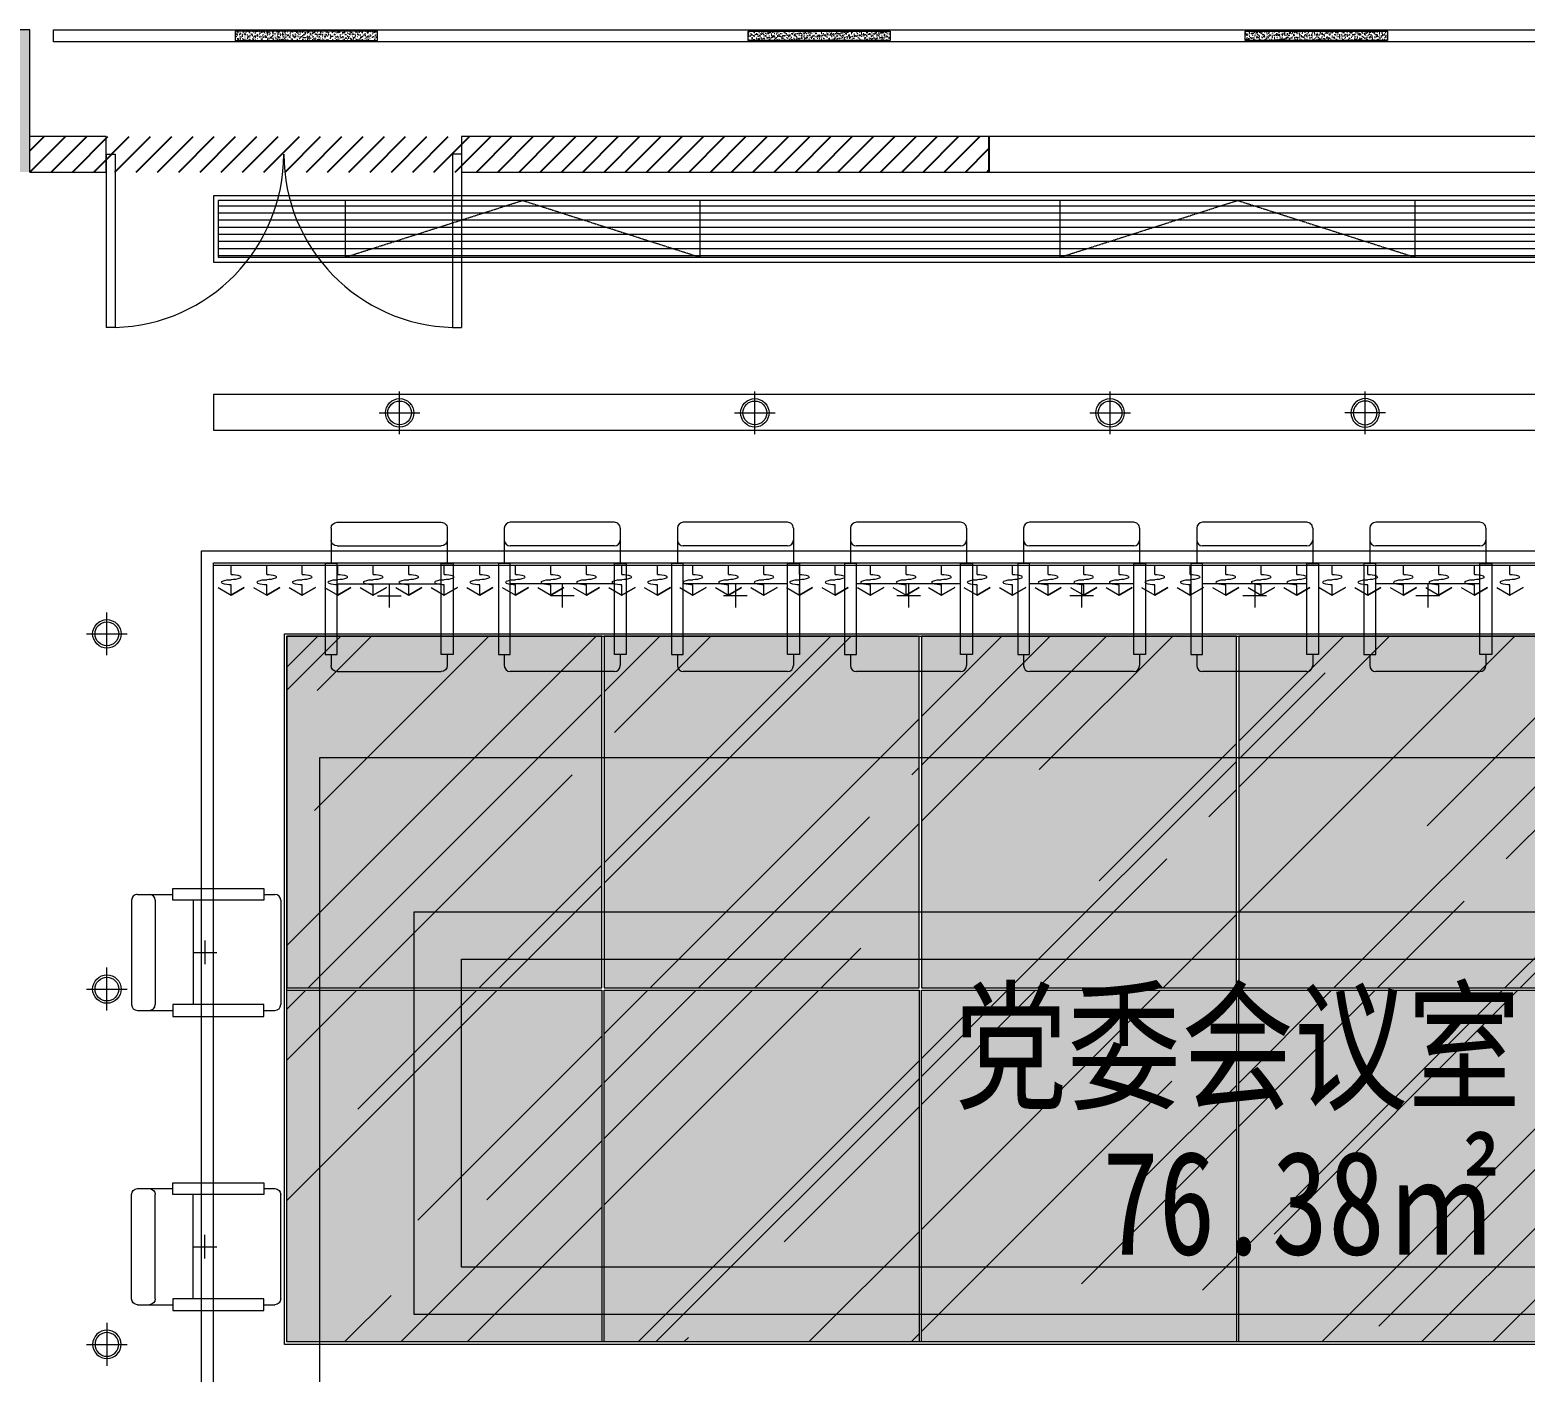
# Model space of a CAD drawing. Header units: millimetres. Extents: x 33621 to 401573, y -91663 to 133135.
# Drawn here: x 82197 to 88511, y -56778 to -51111 of the extents above; entities that cross this region are included whole.
import ezdxf

# ---------------------------------------------------------------- set-up
doc = ezdxf.new("R2010")
doc.units = ezdxf.units.MM
doc.header["$LTSCALE"] = 10
for name, pattern in [('DASH', [0.35, 0.25, -0.1]), ('DASHDOT2', [0.5, 0.25, -0.125, 0, -0.125]), ('DOTE', [2.42, 2, -0.2, 0.02, -0.2])]:
    doc.linetypes.add(name, pattern=pattern)
doc.layers.get('0').update_dxf_attribs({"color": 253})
for name, color, linetype, lineweight in [('COLUMN', 253, 'Continuous', 0), ('FF-FURN【成品家私】', 253, 'Continuous', 0), ('PUB_HATCH', 253, 'Continuous', 0), ('RC-FCU【空调设备】', 253, 'Continuous', 0), ('RC-LIGHT【天花灯具】', 253, 'Continuous', 0), ('RC-LIGHT【灯带】', 253, 'DASHDOT2', 0), ('RC-Modelling【天花造型】', 253, 'Continuous', 0), ('RC-STR【天花细线】', 253, 'Continuous', 0), ('Wall【墙体】', 253, 'Continuous', 0), ('WINDOW', 253, 'Continuous', 0)]:
    doc.layers.add(name, color=color, linetype=linetype, lineweight=lineweight)
doc.layers.add('FC-Text Annotation', color=253, linetype='Continuous')
doc.layers.add('HATCH【填充】', color=253, linetype='Continuous')
doc.styles.add('XZC', font='SIMPLEX.SHX', dxfattribs={"width": 0.7, "bigfont": 'hztxt.shx'})
doc.styles.add('文字', font='')
doc.styles.get('文字').set_extended_font_data('SimSun')
doc.linetypes.add('LED_LINE', pattern='A,12.7,-5.08,["LED",XZC,S=2.54,R=0,X=-2.54,Y=-1.27],-6.35', length=24.13)

# ---------------------------------------------------------------- blocks, each defined once
blk = doc.blocks.new('werftrfd')
for p, q in [((-630, -220), (-630, 220)), ((-558.5, 245), (-605, 245)), ((-25, 245), (-174.3, 245)), ((-100, -220), (-100, 220)), ((0, -220), (0, 220)), ((-558.5, -245), (-605, -245)), ((-25, -245), (-174.3, -245))]:
    blk.add_line(p, q)
at = {"color": 8}
for p, q in [((-260, -220), (-260, 220)), ((-260, 0), (-360, 0)), ((-310, -50), (-310, 50))]:
    blk.add_line(p, q, dxfattribs=at)
for points in [[(-558.5, 220), (-174.3, 220), (-174.3, 270), (-558.5, 270)], [(-558.5, -220), (-174.3, -220), (-174.3, -270), (-558.5, -270)]]:
    blk.add_lwpolyline(points, close=True)
for centre, start, end in [((-605, 220), 90, 180), ((-75, 220), 90, 180), ((-25, 220), 0, 90), ((-605, -220), 180, 270), ((-75, -220), 180, 270), ((-25, -220), 270, 0)]:
    blk.add_arc(centre, 25, start, end)
blk = doc.blocks.new('$DorLib2D$00000002')
for p, q in [((-0.5, 0), (-0.5, 0.4875)), ((-0.475, 0.4875), (-0.5, 0.4875)), ((-0.475, 0), (-0.475, 0.4875)), ((0.475, 0), (0.475, 0.4875)), ((0.475, 0.4875), (0.5, 0.4875)), ((0.5, 0), (0.5, 0.4875)), ((-0.5, 0), (-0.475, 0)), ((0.5, 0), (0.475, 0))]:
    blk.add_line(p, q)
at = {"lineweight": 13}
for centre, start, end in [((-0.4875, 0), 0, 88.5307), ((0.4875, 0), 91.4693, 180)]:
    blk.add_arc(centre, 0.4875, start, end, dxfattribs=at)
blk = doc.blocks.new('ZL_0814093391')
at = {"layer": 'RC-LIGHT【天花灯具】'}
h = blk.add_hatch(dxfattribs=at)
h.set_pattern_fill('AR-SAND', color=251, scale=0.316764)
h.set_pattern_definition([(37.5, (-300, -35), (-0.50683, 15.50283), [0, -12.2296, 0, -13.67785, 0, -13.07441]), (7.5, (-300, -35), (14.23926, 22.7064), [0, -6.59755, 0, -11.02274, 0, -4.22404]), (327.5, (-309.896, -35), (25.05575, 0.04552), [0, -4.0229, 0, -14.48243, 0, -18.90761]), (317.5, (-309.896, -35), (24.1867, 7.0616), [0, -2.01145, 0, -9.49404, 0, -10.86182])])
h.paths.add_polyline_path([(300, 5), (-300, 5), (-300, -35), (300, -35)])
blk.add_lwpolyline([(-300, 5), (300, 5), (300, -35), (-300, -35)], close=True, dxfattribs=at)
blk = doc.blocks.new('*U282')
for p, q in [((0, -12), (0, 0)), ((0, 0), (8550, 0)), ((8550, -12), (0, -12)), ((75, -49.3), (75, -12)), ((225, -49.3), (225, -12)), ((375, -49.3), (375, -12)), ((525, -49.3), (525, -12)), ((675, -49.3), (675, -12)), ((825, -49.3), (825, -12)), ((975, -49.3), (975, -12)), ((1125, -49.3), (1125, -12)), ((1275, -49.3), (1275, -12)), ((1425, -49.3), (1425, -12)), ((1575, -49.3), (1575, -12)), ((1725, -49.3), (1725, -12)), ((1875, -49.3), (1875, -12)), ((2025, -49.3), (2025, -12)), ((2175, -49.3), (2175, -12)), ((2325, -49.3), (2325, -12)), ((2475, -49.3), (2475, -12)), ((2625, -49.3), (2625, -12)), ((2775, -49.3), (2775, -12)), ((2925, -49.3), (2925, -12)), ((3075, -49.3), (3075, -12)), ((3225, -49.3), (3225, -12)), ((3375, -49.3), (3375, -12)), ((3525, -49.3), (3525, -12)), ((3675, -49.3), (3675, -12)), ((3825, -49.3), (3825, -12)), ((3975, -49.3), (3975, -12)), ((4125, -49.3), (4125, -12)), ((4275, -49.3), (4275, -12)), ((4425, -49.3), (4425, -12)), ((4575, -49.3), (4575, -12)), ((4725, -49.3), (4725, -12)), ((4875, -49.3), (4875, -12)), ((5025, -49.3), (5025, -12)), ((5175, -49.3), (5175, -12)), ((5325, -49.3), (5325, -12)), ((5475, -49.3), (5475, -12)), ((19.6, -104.5), (75, -136.2)), ((75, -136.2), (75, -93.2)), ((130.4, -104.5), (75, -136.2)), ((75, -136.2), (130.4, -104.5)), ((169.6, -104.5), (225, -136.2)), ((225, -136.2), (225, -93.2)), ((280.4, -104.5), (225, -136.2)), ((225, -136.2), (280.4, -104.5)), ((319.6, -104.5), (375, -136.2)), ((375, -136.2), (375, -93.2)), ((430.4, -104.5), (375, -136.2)), ((375, -136.2), (430.4, -104.5)), ((469.6, -104.5), (525, -136.2)), ((525, -136.2), (525, -93.2)), ((580.4, -104.5), (525, -136.2)), ((525, -136.2), (580.4, -104.5)), ((619.6, -104.5), (675, -136.2)), ((675, -136.2), (675, -93.2)), ((730.4, -104.5), (675, -136.2)), ((675, -136.2), (730.4, -104.5)), ((769.6, -104.5), (825, -136.2)), ((825, -136.2), (825, -93.2)), ((880.4, -104.5), (825, -136.2)), ((825, -136.2), (880.4, -104.5)), ((919.6, -104.5), (975, -136.2)), ((975, -136.2), (975, -93.2)), ((1030.4, -104.5), (975, -136.2)), ((975, -136.2), (1030.4, -104.5)), ((1069.6, -104.5), (1125, -136.2)), ((1125, -136.2), (1125, -93.2)), ((1180.4, -104.5), (1125, -136.2)), ((1125, -136.2), (1180.4, -104.5)), ((1219.6, -104.5), (1275, -136.2)), ((1275, -136.2), (1275, -93.2)), ((1330.4, -104.5), (1275, -136.2)), ((1275, -136.2), (1330.4, -104.5)), ((1369.6, -104.5), (1425, -136.2)), ((1425, -136.2), (1425, -93.2)), ((1480.4, -104.5), (1425, -136.2)), ((1425, -136.2), (1480.4, -104.5)), ((1519.6, -104.5), (1575, -136.2)), ((1575, -136.2), (1575, -93.2)), ((1630.4, -104.5), (1575, -136.2)), ((1575, -136.2), (1630.4, -104.5)), ((1669.6, -104.5), (1725, -136.2)), ((1725, -136.2), (1725, -93.2)), ((1780.4, -104.5), (1725, -136.2)), ((1725, -136.2), (1780.4, -104.5)), ((1819.6, -104.5), (1875, -136.2)), ((1875, -136.2), (1875, -93.2)), ((1930.4, -104.5), (1875, -136.2)), ((1875, -136.2), (1930.4, -104.5)), ((1969.6, -104.5), (2025, -136.2)), ((2025, -136.2), (2025, -93.2)), ((2080.4, -104.5), (2025, -136.2)), ((2025, -136.2), (2080.4, -104.5)), ((2119.6, -104.5), (2175, -136.2)), ((2175, -136.2), (2175, -93.2)), ((2230.4, -104.5), (2175, -136.2)), ((2175, -136.2), (2230.4, -104.5)), ((2269.6, -104.5), (2325, -136.2)), ((2325, -136.2), (2325, -93.2)), ((2380.4, -104.5), (2325, -136.2)), ((2325, -136.2), (2380.4, -104.5)), ((2419.6, -104.5), (2475, -136.2)), ((2475, -136.2), (2475, -93.2)), ((2530.4, -104.5), (2475, -136.2)), ((2475, -136.2), (2530.4, -104.5)), ((2569.6, -104.5), (2625, -136.2)), ((2625, -136.2), (2625, -93.2)), ((2680.4, -104.5), (2625, -136.2)), ((2625, -136.2), (2680.4, -104.5)), ((2719.6, -104.5), (2775, -136.2)), ((2775, -136.2), (2775, -93.2)), ((2830.4, -104.5), (2775, -136.2)), ((2775, -136.2), (2830.4, -104.5)), ((2869.6, -104.5), (2925, -136.2)), ((2925, -136.2), (2925, -93.2)), ((2980.4, -104.5), (2925, -136.2)), ((2925, -136.2), (2980.4, -104.5)), ((3019.6, -104.5), (3075, -136.2)), ((3075, -136.2), (3075, -93.2)), ((3130.4, -104.5), (3075, -136.2)), ((3075, -136.2), (3130.4, -104.5)), ((3169.6, -104.5), (3225, -136.2)), ((3225, -136.2), (3225, -93.2)), ((3280.4, -104.5), (3225, -136.2)), ((3225, -136.2), (3280.4, -104.5)), ((3319.6, -104.5), (3375, -136.2)), ((3375, -136.2), (3375, -93.2)), ((3430.4, -104.5), (3375, -136.2)), ((3375, -136.2), (3430.4, -104.5)), ((3469.6, -104.5), (3525, -136.2)), ((3525, -136.2), (3525, -93.2)), ((3580.4, -104.5), (3525, -136.2)), ((3525, -136.2), (3580.4, -104.5)), ((3619.6, -104.5), (3675, -136.2)), ((3675, -136.2), (3675, -93.2)), ((3730.4, -104.5), (3675, -136.2)), ((3675, -136.2), (3730.4, -104.5)), ((3769.6, -104.5), (3825, -136.2)), ((3825, -136.2), (3825, -93.2)), ((3880.4, -104.5), (3825, -136.2)), ((3825, -136.2), (3880.4, -104.5)), ((3919.6, -104.5), (3975, -136.2)), ((3975, -136.2), (3975, -93.2)), ((4030.4, -104.5), (3975, -136.2)), ((3975, -136.2), (4030.4, -104.5)), ((4069.6, -104.5), (4125, -136.2)), ((4125, -136.2), (4125, -93.2)), ((4180.4, -104.5), (4125, -136.2)), ((4125, -136.2), (4180.4, -104.5)), ((4219.6, -104.5), (4275, -136.2)), ((4275, -136.2), (4275, -93.2)), ((4330.4, -104.5), (4275, -136.2)), ((4275, -136.2), (4330.4, -104.5)), ((4369.6, -104.5), (4425, -136.2)), ((4425, -136.2), (4425, -93.2)), ((4480.4, -104.5), (4425, -136.2)), ((4425, -136.2), (4480.4, -104.5)), ((4519.6, -104.5), (4575, -136.2)), ((4575, -136.2), (4575, -93.2)), ((4630.4, -104.5), (4575, -136.2)), ((4575, -136.2), (4630.4, -104.5)), ((4669.6, -104.5), (4725, -136.2)), ((4725, -136.2), (4725, -93.2)), ((4780.4, -104.5), (4725, -136.2)), ((4725, -136.2), (4780.4, -104.5)), ((4819.6, -104.5), (4875, -136.2)), ((4875, -136.2), (4875, -93.2)), ((4930.4, -104.5), (4875, -136.2)), ((4875, -136.2), (4930.4, -104.5)), ((4969.6, -104.5), (5025, -136.2)), ((5025, -136.2), (5025, -93.2)), ((5080.4, -104.5), (5025, -136.2)), ((5025, -136.2), (5080.4, -104.5)), ((5119.6, -104.5), (5175, -136.2)), ((5175, -136.2), (5175, -93.2)), ((5230.4, -104.5), (5175, -136.2)), ((5175, -136.2), (5230.4, -104.5)), ((5269.6, -104.5), (5325, -136.2)), ((5325, -136.2), (5325, -93.2)), ((5380.4, -104.5), (5325, -136.2)), ((5325, -136.2), (5380.4, -104.5)), ((5419.6, -104.5), (5475, -136.2)), ((5475, -136.2), (5475, -93.2)), ((5530.4, -104.5), (5475, -136.2)), ((5475, -136.2), (5530.4, -104.5))]:
    blk.add_line(p, q)
at = {"extrusion": (0, 0, -1)}
for centre, major_axis, start_param, end_param in [((77.5, -148.9), (-70.4, -70.4), 2.33115, 2.708105), ((110, -60.3), (3.69, -3.69), 4.278901, 6.716673), ((227.5, -148.9), (-70.4, -70.4), 2.33115, 2.708105), ((260, -60.3), (3.69, -3.69), 4.278901, 6.716673), ((377.5, -148.9), (-70.4, -70.4), 2.33115, 2.708105), ((410, -60.3), (3.69, -3.69), 4.278901, 6.716673), ((527.5, -148.9), (-70.4, -70.4), 2.33115, 2.708105), ((560, -60.3), (3.69, -3.69), 4.278901, 6.716673), ((677.5, -148.9), (-70.4, -70.4), 2.33115, 2.708105), ((710, -60.3), (3.69, -3.69), 4.278901, 6.716673), ((827.5, -148.9), (-70.4, -70.4), 2.33115, 2.708105), ((860, -60.3), (3.69, -3.69), 4.278901, 6.716673), ((977.5, -148.9), (-70.4, -70.4), 2.33115, 2.708105), ((1010, -60.3), (3.69, -3.69), 4.278901, 6.716673), ((1127.5, -148.9), (-70.4, -70.4), 2.33115, 2.708105), ((1160, -60.3), (3.69, -3.69), 4.278901, 6.716673), ((1277.5, -148.9), (-70.4, -70.4), 2.33115, 2.708105), ((1310, -60.3), (3.69, -3.69), 4.278901, 6.716673), ((1427.5, -148.9), (-70.4, -70.4), 2.33115, 2.708105), ((1460, -60.3), (3.69, -3.69), 4.278901, 6.716673), ((1577.5, -148.9), (-70.4, -70.4), 2.33115, 2.708105), ((1610, -60.3), (3.69, -3.69), 4.278901, 6.716673), ((1727.5, -148.9), (-70.4, -70.4), 2.33115, 2.708105), ((1760, -60.3), (3.69, -3.69), 4.278901, 6.716673), ((1877.5, -148.9), (-70.4, -70.4), 2.33115, 2.708105), ((1910, -60.3), (3.69, -3.69), 4.278901, 6.716673), ((2027.5, -148.9), (-70.4, -70.4), 2.33115, 2.708105), ((2060, -60.3), (3.69, -3.69), 4.278901, 6.716673), ((2177.5, -148.9), (-70.4, -70.4), 2.33115, 2.708105), ((2210, -60.3), (3.69, -3.69), 4.278901, 6.716673), ((2327.5, -148.9), (-70.4, -70.4), 2.33115, 2.708105), ((2360, -60.3), (3.69, -3.69), 4.278901, 6.716673), ((2477.5, -148.9), (-70.4, -70.4), 2.33115, 2.708105), ((2510, -60.3), (3.69, -3.69), 4.278901, 6.716673), ((2627.5, -148.9), (-70.4, -70.4), 2.33115, 2.708105), ((2660, -60.3), (3.69, -3.69), 4.278901, 6.716673), ((2777.5, -148.9), (-70.4, -70.4), 2.33115, 2.708105), ((2810, -60.3), (3.69, -3.69), 4.278901, 6.716673), ((2927.5, -148.9), (-70.4, -70.4), 2.33115, 2.708105), ((2960, -60.3), (3.69, -3.69), 4.278901, 6.716673), ((3077.5, -148.9), (-70.4, -70.4), 2.33115, 2.708105), ((3110, -60.3), (3.69, -3.69), 4.278901, 6.716673), ((3227.5, -148.9), (-70.4, -70.4), 2.33115, 2.708105), ((3260, -60.3), (3.69, -3.69), 4.278901, 6.716673), ((3377.5, -148.9), (-70.4, -70.4), 2.33115, 2.708105), ((3410, -60.3), (3.69, -3.69), 4.278901, 6.716673), ((3527.5, -148.9), (-70.4, -70.4), 2.33115, 2.708105), ((3560, -60.3), (3.69, -3.69), 4.278901, 6.716673), ((3677.5, -148.9), (-70.4, -70.4), 2.33115, 2.708105), ((3710, -60.3), (3.69, -3.69), 4.278901, 6.716673), ((3827.5, -148.9), (-70.4, -70.4), 2.33115, 2.708105), ((3860, -60.3), (3.69, -3.69), 4.278901, 6.716673), ((3977.5, -148.9), (-70.4, -70.4), 2.33115, 2.708105), ((4010, -60.3), (3.69, -3.69), 4.278901, 6.716673), ((4127.5, -148.9), (-70.4, -70.4), 2.33115, 2.708105), ((4160, -60.3), (3.69, -3.69), 4.278901, 6.716673), ((4277.5, -148.9), (-70.4, -70.4), 2.33115, 2.708105), ((4310, -60.3), (3.69, -3.69), 4.278901, 6.716673), ((4427.5, -148.9), (-70.4, -70.4), 2.33115, 2.708105), ((4460, -60.3), (3.69, -3.69), 4.278901, 6.716673), ((4577.5, -148.9), (-70.4, -70.4), 2.33115, 2.708105), ((4610, -60.3), (3.69, -3.69), 4.278901, 6.716673), ((4727.5, -148.9), (-70.4, -70.4), 2.33115, 2.708105), ((4760, -60.3), (3.69, -3.69), 4.278901, 6.716673), ((4877.5, -148.9), (-70.4, -70.4), 2.33115, 2.708105), ((4910, -60.3), (3.69, -3.69), 4.278901, 6.716673), ((5027.5, -148.9), (-70.4, -70.4), 2.33115, 2.708105), ((5060, -60.3), (3.69, -3.69), 4.278901, 6.716673), ((5177.5, -148.9), (-70.4, -70.4), 2.33115, 2.708105), ((5210, -60.3), (3.69, -3.69), 4.278901, 6.716673), ((5327.5, -148.9), (-70.4, -70.4), 2.33115, 2.708105), ((5360, -60.3), (3.69, -3.69), 4.278901, 6.716673), ((5477.5, -148.9), (-70.4, -70.4), 2.33115, 2.708105), ((5510, -60.3), (3.69, -3.69), 4.278901, 6.716673), ((40, -82.2), (3.69, -3.69), 1.137309, 3.57508), ((72.5, -170.8), (-70.4, -70.4), 2.004284, 2.381239), ((72.5, 6.4), (70.4, -70.4), 0.760354, 1.137309), ((77.5, 28.3), (70.4, -70.4), 0.433488, 0.810442), ((190, -82.2), (3.69, -3.69), 1.137309, 3.57508), ((222.5, -170.8), (-70.4, -70.4), 2.004284, 2.381239), ((222.5, 6.4), (70.4, -70.4), 0.760354, 1.137309), ((227.5, 28.3), (70.4, -70.4), 0.433488, 0.810442), ((340, -82.2), (3.69, -3.69), 1.137309, 3.57508), ((372.5, -170.8), (-70.4, -70.4), 2.004284, 2.381239), ((372.5, 6.4), (70.4, -70.4), 0.760354, 1.137309), ((377.5, 28.3), (70.4, -70.4), 0.433488, 0.810442), ((490, -82.2), (3.69, -3.69), 1.137309, 3.57508), ((522.5, -170.8), (-70.4, -70.4), 2.004284, 2.381239), ((522.5, 6.4), (70.4, -70.4), 0.760354, 1.137309), ((527.5, 28.3), (70.4, -70.4), 0.433488, 0.810442), ((640, -82.2), (3.69, -3.69), 1.137309, 3.57508), ((672.5, -170.8), (-70.4, -70.4), 2.004284, 2.381239), ((672.5, 6.4), (70.4, -70.4), 0.760354, 1.137309), ((677.5, 28.3), (70.4, -70.4), 0.433488, 0.810442), ((790, -82.2), (3.69, -3.69), 1.137309, 3.57508), ((822.5, -170.8), (-70.4, -70.4), 2.004284, 2.381239), ((822.5, 6.4), (70.4, -70.4), 0.760354, 1.137309), ((827.5, 28.3), (70.4, -70.4), 0.433488, 0.810442), ((940, -82.2), (3.69, -3.69), 1.137309, 3.57508), ((972.5, -170.8), (-70.4, -70.4), 2.004284, 2.381239), ((972.5, 6.4), (70.4, -70.4), 0.760354, 1.137309), ((977.5, 28.3), (70.4, -70.4), 0.433488, 0.810442), ((1090, -82.2), (3.69, -3.69), 1.137309, 3.57508), ((1122.5, -170.8), (-70.4, -70.4), 2.004284, 2.381239), ((1122.5, 6.4), (70.4, -70.4), 0.760354, 1.137309), ((1127.5, 28.3), (70.4, -70.4), 0.433488, 0.810442), ((1240, -82.2), (3.69, -3.69), 1.137309, 3.57508), ((1272.5, -170.8), (-70.4, -70.4), 2.004284, 2.381239), ((1272.5, 6.4), (70.4, -70.4), 0.760354, 1.137309), ((1277.5, 28.3), (70.4, -70.4), 0.433488, 0.810442), ((1390, -82.2), (3.69, -3.69), 1.137309, 3.57508), ((1422.5, -170.8), (-70.4, -70.4), 2.004284, 2.381239), ((1422.5, 6.4), (70.4, -70.4), 0.760354, 1.137309), ((1427.5, 28.3), (70.4, -70.4), 0.433488, 0.810442), ((1540, -82.2), (3.69, -3.69), 1.137309, 3.57508), ((1572.5, -170.8), (-70.4, -70.4), 2.004284, 2.381239), ((1572.5, 6.4), (70.4, -70.4), 0.760354, 1.137309), ((1577.5, 28.3), (70.4, -70.4), 0.433488, 0.810442), ((1690, -82.2), (3.69, -3.69), 1.137309, 3.57508), ((1722.5, -170.8), (-70.4, -70.4), 2.004284, 2.381239), ((1722.5, 6.4), (70.4, -70.4), 0.760354, 1.137309), ((1727.5, 28.3), (70.4, -70.4), 0.433488, 0.810442), ((1840, -82.2), (3.69, -3.69), 1.137309, 3.57508), ((1872.5, -170.8), (-70.4, -70.4), 2.004284, 2.381239), ((1872.5, 6.4), (70.4, -70.4), 0.760354, 1.137309), ((1877.5, 28.3), (70.4, -70.4), 0.433488, 0.810442), ((1990, -82.2), (3.69, -3.69), 1.137309, 3.57508), ((2022.5, -170.8), (-70.4, -70.4), 2.004284, 2.381239), ((2022.5, 6.4), (70.4, -70.4), 0.760354, 1.137309), ((2027.5, 28.3), (70.4, -70.4), 0.433488, 0.810442), ((2140, -82.2), (3.69, -3.69), 1.137309, 3.57508), ((2172.5, -170.8), (-70.4, -70.4), 2.004284, 2.381239), ((2172.5, 6.4), (70.4, -70.4), 0.760354, 1.137309), ((2177.5, 28.3), (70.4, -70.4), 0.433488, 0.810442), ((2290, -82.2), (3.69, -3.69), 1.137309, 3.57508), ((2322.5, -170.8), (-70.4, -70.4), 2.004284, 2.381239), ((2322.5, 6.4), (70.4, -70.4), 0.760354, 1.137309), ((2327.5, 28.3), (70.4, -70.4), 0.433488, 0.810442), ((2440, -82.2), (3.69, -3.69), 1.137309, 3.57508), ((2472.5, -170.8), (-70.4, -70.4), 2.004284, 2.381239), ((2472.5, 6.4), (70.4, -70.4), 0.760354, 1.137309), ((2477.5, 28.3), (70.4, -70.4), 0.433488, 0.810442), ((2590, -82.2), (3.69, -3.69), 1.137309, 3.57508), ((2622.5, -170.8), (-70.4, -70.4), 2.004284, 2.381239), ((2622.5, 6.4), (70.4, -70.4), 0.760354, 1.137309), ((2627.5, 28.3), (70.4, -70.4), 0.433488, 0.810442), ((2740, -82.2), (3.69, -3.69), 1.137309, 3.57508), ((2772.5, -170.8), (-70.4, -70.4), 2.004284, 2.381239), ((2772.5, 6.4), (70.4, -70.4), 0.760354, 1.137309), ((2777.5, 28.3), (70.4, -70.4), 0.433488, 0.810442), ((2890, -82.2), (3.69, -3.69), 1.137309, 3.57508), ((2922.5, -170.8), (-70.4, -70.4), 2.004284, 2.381239), ((2922.5, 6.4), (70.4, -70.4), 0.760354, 1.137309), ((2927.5, 28.3), (70.4, -70.4), 0.433488, 0.810442), ((3040, -82.2), (3.69, -3.69), 1.137309, 3.57508), ((3072.5, -170.8), (-70.4, -70.4), 2.004284, 2.381239), ((3072.5, 6.4), (70.4, -70.4), 0.760354, 1.137309), ((3077.5, 28.3), (70.4, -70.4), 0.433488, 0.810442), ((3190, -82.2), (3.69, -3.69), 1.137309, 3.57508), ((3222.5, -170.8), (-70.4, -70.4), 2.004284, 2.381239), ((3222.5, 6.4), (70.4, -70.4), 0.760354, 1.137309), ((3227.5, 28.3), (70.4, -70.4), 0.433488, 0.810442), ((3340, -82.2), (3.69, -3.69), 1.137309, 3.57508), ((3372.5, -170.8), (-70.4, -70.4), 2.004284, 2.381239), ((3372.5, 6.4), (70.4, -70.4), 0.760354, 1.137309), ((3377.5, 28.3), (70.4, -70.4), 0.433488, 0.810442), ((3490, -82.2), (3.69, -3.69), 1.137309, 3.57508), ((3522.5, -170.8), (-70.4, -70.4), 2.004284, 2.381239), ((3522.5, 6.4), (70.4, -70.4), 0.760354, 1.137309), ((3527.5, 28.3), (70.4, -70.4), 0.433488, 0.810442), ((3640, -82.2), (3.69, -3.69), 1.137309, 3.57508), ((3672.5, -170.8), (-70.4, -70.4), 2.004284, 2.381239), ((3672.5, 6.4), (70.4, -70.4), 0.760354, 1.137309), ((3677.5, 28.3), (70.4, -70.4), 0.433488, 0.810442), ((3790, -82.2), (3.69, -3.69), 1.137309, 3.57508), ((3822.5, -170.8), (-70.4, -70.4), 2.004284, 2.381239), ((3822.5, 6.4), (70.4, -70.4), 0.760354, 1.137309), ((3827.5, 28.3), (70.4, -70.4), 0.433488, 0.810442), ((3940, -82.2), (3.69, -3.69), 1.137309, 3.57508), ((3972.5, -170.8), (-70.4, -70.4), 2.004284, 2.381239), ((3972.5, 6.4), (70.4, -70.4), 0.760354, 1.137309), ((3977.5, 28.3), (70.4, -70.4), 0.433488, 0.810442), ((4090, -82.2), (3.69, -3.69), 1.137309, 3.57508), ((4122.5, -170.8), (-70.4, -70.4), 2.004284, 2.381239), ((4122.5, 6.4), (70.4, -70.4), 0.760354, 1.137309), ((4127.5, 28.3), (70.4, -70.4), 0.433488, 0.810442), ((4240, -82.2), (3.69, -3.69), 1.137309, 3.57508), ((4272.5, -170.8), (-70.4, -70.4), 2.004284, 2.381239), ((4272.5, 6.4), (70.4, -70.4), 0.760354, 1.137309), ((4277.5, 28.3), (70.4, -70.4), 0.433488, 0.810442), ((4390, -82.2), (3.69, -3.69), 1.137309, 3.57508), ((4422.5, -170.8), (-70.4, -70.4), 2.004284, 2.381239), ((4422.5, 6.4), (70.4, -70.4), 0.760354, 1.137309), ((4427.5, 28.3), (70.4, -70.4), 0.433488, 0.810442), ((4540, -82.2), (3.69, -3.69), 1.137309, 3.57508), ((4572.5, -170.8), (-70.4, -70.4), 2.004284, 2.381239), ((4572.5, 6.4), (70.4, -70.4), 0.760354, 1.137309), ((4577.5, 28.3), (70.4, -70.4), 0.433488, 0.810442), ((4690, -82.2), (3.69, -3.69), 1.137309, 3.57508), ((4722.5, -170.8), (-70.4, -70.4), 2.004284, 2.381239), ((4722.5, 6.4), (70.4, -70.4), 0.760354, 1.137309), ((4727.5, 28.3), (70.4, -70.4), 0.433488, 0.810442), ((4840, -82.2), (3.69, -3.69), 1.137309, 3.57508), ((4872.5, -170.8), (-70.4, -70.4), 2.004284, 2.381239), ((4872.5, 6.4), (70.4, -70.4), 0.760354, 1.137309), ((4877.5, 28.3), (70.4, -70.4), 0.433488, 0.810442), ((4990, -82.2), (3.69, -3.69), 1.137309, 3.57508), ((5022.5, -170.8), (-70.4, -70.4), 2.004284, 2.381239), ((5022.5, 6.4), (70.4, -70.4), 0.760354, 1.137309), ((5027.5, 28.3), (70.4, -70.4), 0.433488, 0.810442), ((5140, -82.2), (3.69, -3.69), 1.137309, 3.57508), ((5172.5, -170.8), (-70.4, -70.4), 2.004284, 2.381239), ((5172.5, 6.4), (70.4, -70.4), 0.760354, 1.137309), ((5177.5, 28.3), (70.4, -70.4), 0.433488, 0.810442), ((5290, -82.2), (3.69, -3.69), 1.137309, 3.57508), ((5322.5, -170.8), (-70.4, -70.4), 2.004284, 2.381239), ((5322.5, 6.4), (70.4, -70.4), 0.760354, 1.137309), ((5327.5, 28.3), (70.4, -70.4), 0.433488, 0.810442), ((5440, -82.2), (3.69, -3.69), 1.137309, 3.57508), ((5472.5, -170.8), (-70.4, -70.4), 2.004284, 2.381239), ((5472.5, 6.4), (70.4, -70.4), 0.760354, 1.137309), ((5477.5, 28.3), (70.4, -70.4), 0.433488, 0.810442)]:
    blk.add_ellipse(centre, major_axis=major_axis, ratio=1, start_param=start_param, end_param=end_param, dxfattribs=at)
blk = doc.blocks.new('圆形筒灯')
at = {"color": 251, "linetype": 'DOTE', "ltscale": 43.504693}
blk.add_line((0, 90.6), (0, -90.6), dxfattribs=at)
at = {"color": 251, "linetype": 'DOTE', "ltscale": 41.297046}
blk.add_line((86, 0), (-86, 0), dxfattribs=at)
blk.add_ellipse((0, 0), major_axis=(-42.4, 42.4), ratio=1, start_param=2.355868237233172, end_param=8.639053544412757)
at = {"color": 251}
blk.add_ellipse((0, 0), major_axis=(35.4, 35.4), ratio=1, start_param=5.49871431692557, end_param=11.78189962410516, dxfattribs=at)

msp = doc.modelspace()

# ---------------------------------------------------------------- hatches: boundary and pattern name
at = {"layer": 'HATCH【填充】'}
h = msp.add_hatch(dxfattribs=at)
h.set_pattern_fill('ANSI31', color=3, scale=20)
h.set_pattern_definition([(45, (82196.51, -51710.557), (-44.9013, 44.9013), [])])
h.paths.add_polyline_path([(86246.5, -51560.6), (82196.5, -51560.6), (82196.5, -51710.6), (86246.5, -51710.6)])
at = {"layer": 'PUB_HATCH'}
msp.add_hatch(color=256, dxfattribs=at).paths.add_polyline_path([(81596.5, -51710.6), (82196.5, -51710.6), (82196.5, -51110.6), (81596.5, -51110.6)])
at = {"layer": 'RC-FCU【空调设备】'}
h = msp.add_hatch(dxfattribs=at)
h.set_pattern_fill('_USER', color=8, scale=30, angle=360, pattern_type=0)
h.set_pattern_definition([(360, (-5844417.93, -1244502.92), (7e-15, 30), [])])
h.paths.add_polyline_path([(91601.5, -51830.6), (91601.5, -52070.6), (82991.5, -52070.6), (82991.5, -51830.6)])
at = {"layer": 'RC-LIGHT【天花灯具】'}
h = msp.add_hatch(dxfattribs=at)
h.set_pattern_fill('AR-RROOF', color=256, scale=30, angle=45)
h.set_pattern_definition([(45, (69021.5, -48761.2), (646.578, 1724.21), [11430, -1524, 3810, -762]), (45, (69468.7, -47775.2), (-1255.44, 177.81), [2286, -251.46, 4572, -571.5]), (45, (68832.93, -48033.8), (2440.834, 3162.846), [6096, -1066.8, 3048, -762])])
h.paths.add_polyline_path([(84611.5, -53670.6), (83281.5, -53670.6), (83281.5, -55155.6), (84611.5, -55155.6)])
h.paths.add_polyline_path([(85951.5, -53670.6), (84621.5, -53670.6), (84621.5, -55155.6), (85951.5, -55155.6)])
h.paths.add_polyline_path([(87291.5, -53670.6), (85961.5, -53670.6), (85961.5, -55155.6), (87291.5, -55155.6)])
h.paths.add_polyline_path([(88631.5, -53670.6), (87301.5, -53670.6), (87301.5, -55155.6), (88631.5, -55155.6)])
h.paths.add_polyline_path([(89971.5, -53670.6), (88641.5, -53670.6), (88641.5, -55155.6), (89971.5, -55155.6)])
h.paths.add_polyline_path([(91311.5, -53670.6), (89981.5, -53670.6), (89981.5, -55155.6), (91311.5, -55155.6)])
h.paths.add_polyline_path([(91311.5, -55165.6), (89981.5, -55165.6), (89981.5, -56650.6), (91311.5, -56650.6)])
h.paths.add_polyline_path([(89971.5, -55165.6), (88641.5, -55165.6), (88641.5, -56650.6), (89971.5, -56650.6)])
h.paths.add_polyline_path([(88631.5, -55165.6), (87301.5, -55165.6), (87301.5, -56650.6), (88631.5, -56650.6)])
h.paths.add_polyline_path([(87291.5, -55165.6), (85961.5, -55165.6), (85961.5, -56650.6), (87291.5, -56650.6)])
h.paths.add_polyline_path([(85951.5, -55165.6), (84621.5, -55165.6), (84621.5, -56650.6), (85951.5, -56650.6)])
h.paths.add_polyline_path([(84611.5, -55165.6), (83281.5, -55165.6), (83281.5, -56650.6), (84611.5, -56650.6)])
h = msp.add_hatch(dxfattribs=at)
h.set_pattern_fill('AR-SAND', color=256, scale=3)
h.set_pattern_definition([(37.5, (69021.51, -48761.19), (-4.8001, 146.824), [0, -115.824, 0, -129.54, 0, -123.825]), (7.5, (69021.51, -48761.2), (134.857, 215.0475), [0, -62.484, 0, -104.394, 0, -40.005]), (327.5, (68927.79, -48761.19), (237.2977, 0.43116), [0, -38.1, 0, -137.16, 0, -179.07]), (317.5, (68927.79, -48761.2), (229.067, 66.8788), [0, -19.05, 0, -89.916, 0, -102.87])])
h.paths.add_polyline_path([(84611.5, -53670.6), (83281.5, -53670.6), (83281.5, -55155.6), (84611.5, -55155.6)])
h.paths.add_polyline_path([(85951.5, -53670.6), (84621.5, -53670.6), (84621.5, -55155.6), (85951.5, -55155.6)])
h.paths.add_polyline_path([(87291.5, -53670.6), (85961.5, -53670.6), (85961.5, -55155.6), (87291.5, -55155.6)])
h.paths.add_polyline_path([(88631.5, -53670.6), (87301.5, -53670.6), (87301.5, -55155.6), (88631.5, -55155.6)])
h.paths.add_polyline_path([(89971.5, -53670.6), (88641.5, -53670.6), (88641.5, -55155.6), (89971.5, -55155.6)])
h.paths.add_polyline_path([(91311.5, -53670.6), (89981.5, -53670.6), (89981.5, -55155.6), (91311.5, -55155.6)])
h.paths.add_polyline_path([(91311.5, -55165.6), (89981.5, -55165.6), (89981.5, -56650.6), (91311.5, -56650.6)])
h.paths.add_polyline_path([(89971.5, -55165.6), (88641.5, -55165.6), (88641.5, -56650.6), (89971.5, -56650.6)])
h.paths.add_polyline_path([(88631.5, -55165.6), (87301.5, -55165.6), (87301.5, -56650.6), (88631.5, -56650.6)])
h.paths.add_polyline_path([(87291.5, -55165.6), (85961.5, -55165.6), (85961.5, -56650.6), (87291.5, -56650.6)])
h.paths.add_polyline_path([(85951.5, -55165.6), (84621.5, -55165.6), (84621.5, -56650.6), (85951.5, -56650.6)])
h.paths.add_polyline_path([(84611.5, -55165.6), (83281.5, -55165.6), (83281.5, -56650.6), (84611.5, -56650.6)])

# ---------------------------------------------------------------- linework, layer by layer
at = {"layer": 'COLUMN'}
for p, q in [((82196.5, -51110.6), (81596.5, -51110.6)), ((82196.5, -51710.6), (82196.5, -51110.6))]:
    msp.add_line(p, q, dxfattribs=at)
at = {"layer": 'FF-FURN【成品家私】'}
for points in [[(83419.4, -57184.2), (91519.4, -57184.2), (91519.4, -54184.2), (83419.4, -54184.2)], [(91119.4, -56334.2), (84019.4, -56334.2), (84019.4, -55034.2), (91119.4, -55034.2)]]:
    msp.add_lwpolyline(points, close=True, dxfattribs=at)
at = {"layer": 'FF-FURN【成品家私】', "color": 8}
msp.add_lwpolyline([(91319.4, -56534.2), (83819.4, -56534.2), (83819.4, -54834.2), (91319.4, -54834.2)], close=True, dxfattribs=at)
at = {"layer": 'HATCH【填充】', "color": 3}
msp.add_line((86246.5, -51560.6), (86246.5, -51710.6), dxfattribs=at)
at = {"layer": 'RC-FCU【空调设备】'}
msp.add_lwpolyline([(82971.5, -51810.6), (82971.5, -52090.6), (91621.5, -52090.6), (91621.5, -51810.6)], close=True, dxfattribs=at)
at = {"layer": 'RC-FCU【空调设备】', "color": 8}
msp.add_lwpolyline([(82991.5, -51830.6), (82991.5, -52070.6), (91601.5, -52070.6), (91601.5, -51830.6)], close=True, dxfattribs=at)
at = {"layer": 'RC-FCU【空调设备】', "color": 8, "linetype": 'DASH'}
for points in [[(83527.2, -51830.6), (83527.2, -52070.6), (85027.2, -52070.6), (85027.2, -51830.6)], [(86546.5, -51830.6), (86546.5, -52070.6), (88046.5, -52070.6), (88046.5, -51830.6)]]:
    msp.add_lwpolyline(points, close=True, dxfattribs=at)
for points in [[(83527.2, -52070.6), (84277.2, -51830.6), (85027.2, -52070.6)], [(86546.5, -52070.6), (87296.5, -51830.6), (88046.5, -52070.6)]]:
    msp.add_lwpolyline(points, dxfattribs=at)
at = {"layer": 'RC-LIGHT【灯带】', "linetype": 'LED_LINE', "ltscale": 0.015}
msp.add_lwpolyline([(82921.5, -53310.6), (91671.5, -53310.6), (91671.5, -57010.6), (82921.5, -57010.6)], close=True, dxfattribs=at)
at = {"layer": 'RC-Modelling【天花造型】'}
for points in [[(82971.5, -53360.6), (91621.5, -53360.6), (91621.5, -56960.6), (82971.5, -56960.6)], [(83271.5, -53660.6), (91321.5, -53660.6), (91321.5, -56660.6), (83271.5, -56660.6)], [(83281.5, -53670.6), (91311.5, -53670.6), (91311.5, -56650.6), (83281.5, -56650.6)]]:
    msp.add_lwpolyline(points, close=True, dxfattribs=at)
at = {"layer": 'RC-STR【天花细线】'}
for points in [[(82296.5, -51160.6), (82296.5, -51110.6), (88696.5, -51110.6), (88696.5, -51160.6)], [(82971.5, -52650.6), (82971.5, -52800.6), (91621.5, -52800.6), (91621.5, -52650.6)], [(84611.5, -53670.6), (83281.5, -53670.6), (83281.5, -55155.6), (84611.5, -55155.6)], [(85951.5, -53670.6), (84621.5, -53670.6), (84621.5, -55155.6), (85951.5, -55155.6)], [(87291.5, -53670.6), (85961.5, -53670.6), (85961.5, -55155.6), (87291.5, -55155.6)], [(88631.5, -53670.6), (87301.5, -53670.6), (87301.5, -55155.6), (88631.5, -55155.6)], [(84611.5, -56650.6), (83281.5, -56650.6), (83281.5, -55165.6), (84611.5, -55165.6)], [(85951.5, -56650.6), (84621.5, -56650.6), (84621.5, -55165.6), (85951.5, -55165.6)], [(87291.5, -56650.6), (85961.5, -56650.6), (85961.5, -55165.6), (87291.5, -55165.6)], [(88631.5, -56650.6), (87301.5, -56650.6), (87301.5, -55165.6), (88631.5, -55165.6)]]:
    msp.add_lwpolyline(points, close=True, dxfattribs=at)
at = {"layer": 'Wall【墙体】', "color": 6}
for p, q in [((82518.8, -51560.6), (82196.5, -51560.6)), ((82518.8, -51710.6), (82518.8, -51560.6)), ((88796.5, -51560.6), (84018.8, -51560.6)), ((84018.8, -51560.6), (84018.8, -51710.6)), ((82196.5, -51710.6), (82518.8, -51710.6)), ((84018.8, -51710.6), (88796.5, -51710.6))]:
    msp.add_line(p, q, dxfattribs=at)

# ---------------------------------------------------------------- block references
at = {"layer": 'FF-FURN【成品家私】', "xscale": -1, "rotation": 270.0000000033256}
msp.add_blockref('werftrfd', (83713.8, -53189.5), dxfattribs=at)
at = {"layer": 'FF-FURN【成品家私】'}
for p, rotation in [((84444.8, -53189.5), 90.00000000332567), ((85175.8, -53189.5), 90.00000000332567), ((85906.8, -53189.5), 90.00000000332567), ((86637.8, -53189.5), 90.00000000332567), ((87368.7, -53189.5), 90.00000000332567), ((88099.7, -53189.5), 90.00000000332567), ((82625.9, -55005.6), 180)]:
    msp.add_blockref('werftrfd', p, dxfattribs=dict(at, rotation=rotation))
at = {"layer": 'FF-FURN【成品家私】', "xscale": -1}
msp.add_blockref('werftrfd', (82625.9, -56248.1), dxfattribs=at)
at = {"layer": 'RC-FCU【空调设备】', "ltscale": 10}
msp.add_blockref('*U282', (82971.5, -53360.6), dxfattribs=at)
at = {"layer": 'RC-LIGHT【天花灯具】', "xscale": -1, "rotation": 180}
for name, p in [('ZL_0814093391', (83364, -51150.6)), ('圆形筒灯', (87835.2, -52727.5))]:
    msp.add_blockref(name, p, dxfattribs=at)
at = {"layer": 'RC-LIGHT【天花灯具】'}
for name, p, rotation in [('ZL_0814093391', (85529.1, -51150.6), 179.9999999999999), ('ZL_0814093391', (87629.1, -51150.6), 179.9999999999999), ('圆形筒灯', (83757.8, -52727.5), 180), ('圆形筒灯', (85257.8, -52727.5), 180), ('圆形筒灯', (86757.8, -52727.5), 180), ('圆形筒灯', (82521.5, -53660.6), 180), ('圆形筒灯', (82521.5, -55160.6), 180)]:
    msp.add_blockref(name, p, dxfattribs=dict(at, rotation=rotation))
at = {"layer": 'RC-LIGHT【天花灯具】', "xscale": -1}
msp.add_blockref('圆形筒灯', (82521.5, -56660.6), dxfattribs=at)
at = {"layer": 'WINDOW', "xscale": -1500, "yscale": -1500, "zscale": -1500}
msp.add_blockref('$DorLib2D$00000002', (83268.8, -51635.6), dxfattribs=at)

# ---------------------------------------------------------------- texts
at = {"layer": 'FC-Text Annotation', "style": '文字', "width": 0.8}
for s, p in [('党委会议室', (86099.7, -55623.4)), ('76.38㎡', (86724.8, -56281.7))]:
    msp.add_text(s, height=438.58, dxfattribs=at).set_placement(p)

doc.saveas('drawing.dxf')
